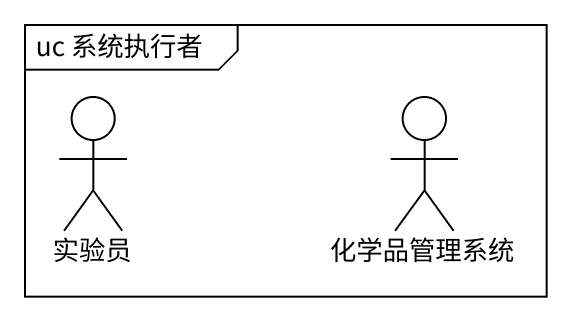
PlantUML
@startuml
mainframe uc 系统执行者
actor 实验员
actor 化学品管理系统
@enduml
